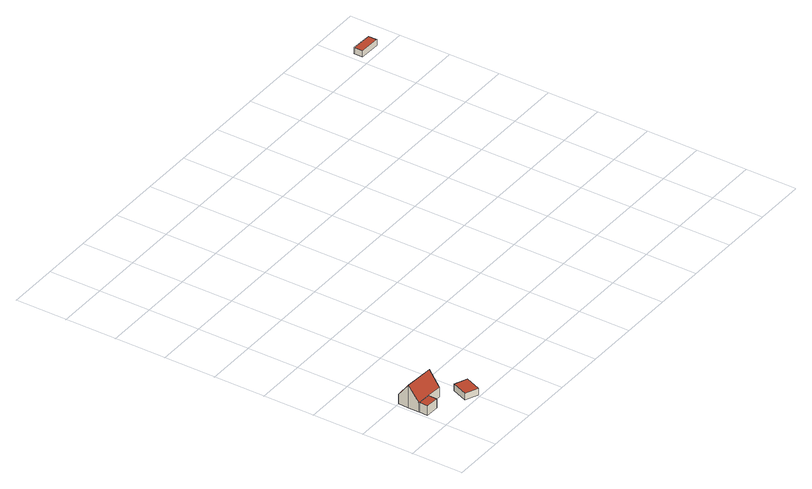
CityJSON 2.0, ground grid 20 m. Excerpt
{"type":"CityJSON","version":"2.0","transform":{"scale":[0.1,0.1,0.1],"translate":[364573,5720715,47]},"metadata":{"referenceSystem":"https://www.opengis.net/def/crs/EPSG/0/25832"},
"CityObjects":{
"building1":{"type":"Building","attributes":{"Gemeindeschluessel":"05513000","Geometrietyp2DReferenz":"3000","function":"31001_1010"},"address":[{"country":"Germany","locality":"Gelsenkirchen","thoroughfareNumber":"1","thoroughfareName":"Lüttinghofallee"}],"children":["building1-1","building1-2"]},
"building1-1":{"type":"BuildingPart","attributes":{"roofType":"3100","measuredHeight":9.38,"storeysAboveGround":1},"parents":["building1"],"geometry":[{"type":"Solid","lod":"2","boundaries":[[[[0,1,2,3]],[[4,5,1,0]],[[6,7,5,4]],[[8,9,7,6]],[[10,11,9,8]],[[12,13,11,10]],[[14,15,13,12]],[[0,3,14,12,10,4]],[[8,6,4,10]],[[2,1,5,7,9,11,13,15]],[[3,2,15,14]]]],"semantics":{"surfaces":[{"type":"WallSurface"},{"type":"RoofSurface"},{"type":"GroundSurface"},{"type":"ClosureSurface"}],"values":[[0,0,0,0,0,0,0,1,1,2,3]]}}]},
"building1-2":{"type":"BuildingPart","attributes":{"roofType":"1000","measuredHeight":3.73,"storeysAboveGround":1},"parents":["building1"],"geometry":[{"type":"Solid","lod":"2","boundaries":[[[[3,2,16,17]],[[18,19,15,14]],[[17,16,19,18]],[[14,3,17,18]],[[2,15,19,16]],[[14,15,2,3]]]],"semantics":{"surfaces":[{"type":"WallSurface"},{"type":"RoofSurface"},{"type":"GroundSurface"},{"type":"ClosureSurface"}],"values":[[0,0,0,1,2,3]]}}]},
"building2":{"type":"Building","attributes":{"Geometrietyp2DReferenz":"3000","Gemeindeschluessel":"05513000","function":"31001_2463","roofType":"1000","measuredHeight":2.67},"address":[{"country":"Germany","locality":"Gelsenkirchen","thoroughfareNumber":"1","thoroughfareName":"Lüttinghofallee"}],"geometry":[{"type":"Solid","lod":"2","boundaries":[[[[20,21,22,23]],[[24,25,21,20]],[[26,27,25,24]],[[23,22,27,26]],[[24,20,23,26]],[[21,25,27,22]]]],"semantics":{"surfaces":[{"type":"WallSurface"},{"type":"RoofSurface"},{"type":"GroundSurface"}],"values":[[0,0,0,0,1,2]]}}]},
"building3":{"type":"Building","attributes":{"Geometrietyp2DReferenz":"3000","Gemeindeschluessel":"05513000","function":"31001_2463","roofType":"1000","measuredHeight":2.39},"geometry":[{"type":"Solid","lod":"2","boundaries":[[[[28,29,30,31]],[[32,33,29,28]],[[34,35,33,32]],[[31,30,35,34]],[[32,28,31,34]],[[29,33,35,30]]]],"semantics":{"surfaces":[{"type":"WallSurface"},{"type":"RoofSurface"},{"type":"GroundSurface"}],"values":[[0,0,0,0,1,2]]}}]},
"building4":{"type":"Building","attributes":{"Geometrietyp2DReferenz":"3000","Gemeindeschluessel":"05562024","function":"31001_2463","roofType":"1000","measuredHeight":2.39},"address":[{"country":"Germany","locality":"Marl","thoroughfareNumber":"20","thoroughfareName":"Unterkamp"}],"geometry":[{"type":"Solid","lod":"2","boundaries":[[[[28,29,30,31]],[[32,33,29,28]],[[34,35,33,32]],[[31,30,35,34]],[[32,28,31,34]],[[29,33,35,30]]]],"semantics":{"surfaces":[{"type":"WallSurface"},{"type":"RoofSurface"},{"type":"GroundSurface"}],"values":[[0,0,0,0,1,2]]}}]}
},
"vertices":[
[7,115,51],[7,115,13],[10,115,13],[10,115,51],[9,157,107],[9,157,13],[11,199,51],[11,199,13],[124,193,51],[124,193,13],[122,150,107],[122,150,13],[120,108,51],[120,108,13],[62,112,51],[62,112,13],
[8,81,13],[8,81,51],[60,78,51],[60,78,13],
[234,71,35],[234,71,8],[183,92,8],[183,92,35],[209,9,35],[209,9,8],[158,30,35],[158,30,8],
[1689,1451,50],[1689,1451,26],[1607,1454,26],[1607,1454,50],[1688,1416,50],[1688,1416,26],[1606,1419,50],[1606,1419,26]
]}
